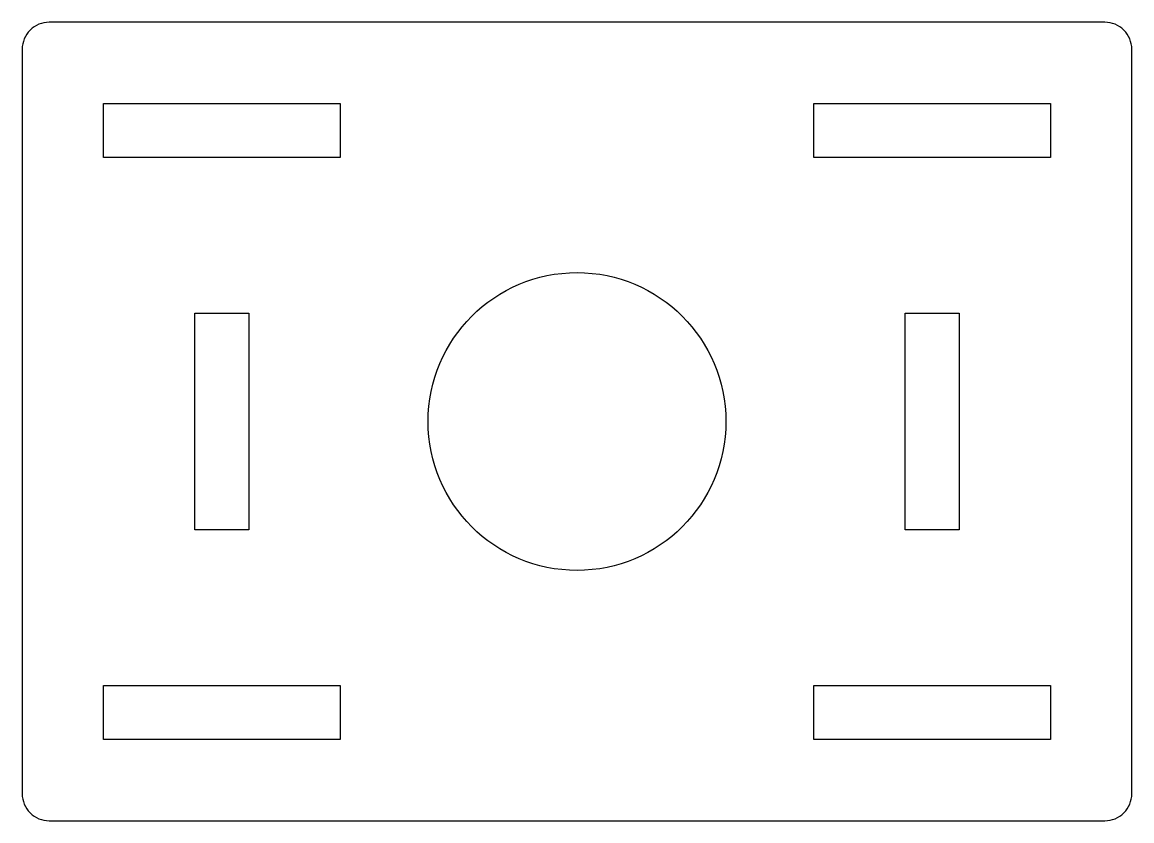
# Model space of a CAD drawing. Header units: inches. Extents: x -1.61 to 1.61, y -1.16 to 1.16.
import ezdxf

# ---------------------------------------------------------------- set-up
doc = ezdxf.new("R2010")
doc.units = ezdxf.units.IN
doc.layers.get('0').update_dxf_attribs({"linetype": 'CONTINUOUS'})

msp = doc.modelspace()

# ---------------------------------------------------------------- linework, layer by layer
msp.add_lwpolyline([(1.5354, -1.1614, 0.414214), (1.6142, -1.0827), (1.6142, 1.0827, 0.414214), (1.5354, 1.1614), (-1.5354, 1.1614, 0.414214), (-1.6142, 1.0827), (-1.6142, -1.0827, 0.414214), (-1.5354, -1.1614)], format="xyb", close=True)
for points in [[(-1.378, 0.9252), (-0.689, 0.9252), (-0.689, 0.7677), (-1.378, 0.7677)], [(1.378, 0.7677), (0.689, 0.7677), (0.689, 0.9252), (1.378, 0.9252)], [(-0.9547, 0.315), (-0.9547, -0.315), (-1.1122, -0.315), (-1.1122, 0.315)], [(0.9547, 0.315), (1.1122, 0.315), (1.1122, -0.315), (0.9547, -0.315)], [(-1.378, -0.7677), (-0.689, -0.7677), (-0.689, -0.9252), (-1.378, -0.9252)], [(1.378, -0.9252), (0.689, -0.9252), (0.689, -0.7677), (1.378, -0.7677)]]:
    msp.add_lwpolyline(points, close=True)
msp.add_circle((0, 0), 0.4331)

doc.saveas('drawing.dxf')
